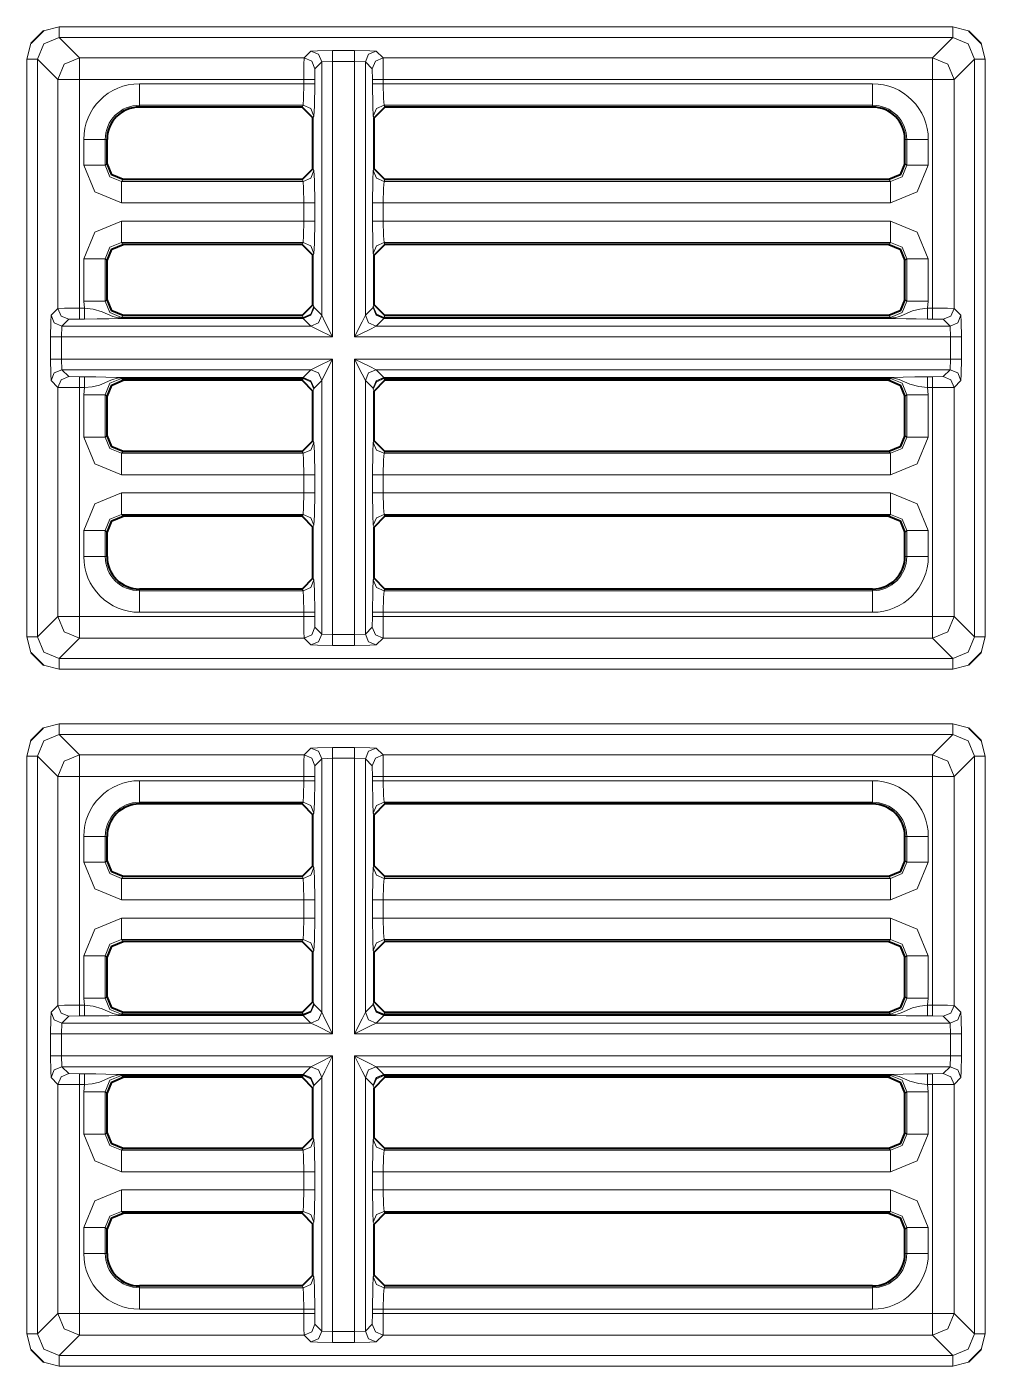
# Model space of a CAD drawing. Header units: millimetres. Extents: x 0 to 2941, y -405 to 1422.
# Drawn here: x 943.9 to 988.3, y 455.9 to 518 of the extents above; entities that cross this region are included whole.
import ezdxf

# ---------------------------------------------------------------- set-up
doc = ezdxf.new("R2010")
doc.units = ezdxf.units.MM
doc.layers.add('FINE', color=9, linetype='Continuous')
doc.layers.add('OUTLINE', color=7, linetype='Continuous')

msp = doc.modelspace()

# ---------------------------------------------------------------- linework, layer by layer
at = {"layer": 'FINE', "lineweight": 9}
for p, q in [((945.379, 517.977), (944.652, 517.789)), ((986.804, 517.977), (945.379, 517.977)), ((987.531, 517.789), (986.804, 517.977)), ((944.068, 517.205), (943.88, 516.478)), ((946.323, 516.534), (945.379, 517.477)), ((988.303, 516.478), (988.115, 517.205)), ((943.88, 516.478), (943.88, 489.703)), ((944.38, 489.703), (944.38, 516.478)), ((959.077, 516.874), (958.051, 516.874)), ((960.392, 516.534), (960.077, 516.849)), ((985.86, 516.534), (960.392, 516.534)), ((986.86, 515.534), (987.804, 516.478)), ((987.804, 516.478), (987.804, 489.703)), ((988.303, 489.703), (988.303, 516.478)), ((957.224, 515.534), (957.236, 516.034)), ((957.236, 516.034), (957.552, 516.349)), ((957.552, 516.349), (958.051, 516.375)), ((957.552, 504.606), (957.552, 516.349)), ((958.051, 516.375), (958.051, 503.606)), ((958.051, 516.375), (959.077, 516.375)), ((959.077, 503.606), (959.077, 516.375)), ((959.077, 516.375), (959.577, 516.349)), ((959.577, 516.349), (959.892, 516.034)), ((959.577, 516.349), (959.577, 504.606)), ((959.892, 516.034), (959.905, 515.534)), ((946.323, 515.534), (956.724, 515.534)), ((946.323, 504.934), (946.323, 515.534)), ((956.724, 515.338), (949.099, 515.338)), ((956.724, 515.534), (956.724, 515.338)), ((957.224, 515.338), (957.224, 515.534)), ((960.405, 515.534), (985.86, 515.534)), ((960.405, 515.338), (960.405, 515.534)), ((983.085, 515.338), (960.405, 515.338)), ((985.86, 515.534), (985.86, 504.934)), ((986.86, 504.921), (986.86, 515.534)), ((949.099, 514.34), (956.687, 514.34)), ((949.099, 514.259), (949.099, 514.34)), ((956.687, 514.34), (956.646, 514.259)), ((960.483, 514.259), (960.442, 514.34)), ((959.942, 513.84), (959.983, 513.758)), ((947.517, 512.758), (947.599, 512.758)), ((947.517, 511.561), (947.517, 512.758)), ((984.585, 512.758), (984.666, 512.758)), ((984.666, 512.758), (984.666, 511.561)), ((947.599, 511.642), (947.517, 511.561)), ((984.666, 511.561), (984.585, 511.642)), ((948.266, 510.812), (948.347, 510.893)), ((956.646, 510.893), (956.687, 510.812)), ((957.186, 511.311), (957.145, 511.394)), ((959.983, 511.394), (959.942, 511.311)), ((960.442, 510.812), (960.483, 510.893)), ((983.836, 510.893), (983.917, 510.812)), ((956.687, 510.812), (948.266, 510.812)), ((983.917, 510.812), (960.442, 510.812)), ((948.266, 509.813), (956.724, 509.813)), ((956.724, 509.813), (956.724, 508.973)), ((959.905, 509.813), (959.905, 508.973)), ((960.405, 509.813), (983.917, 509.813)), ((960.405, 508.973), (960.405, 509.813)), ((956.724, 508.973), (948.266, 508.973)), ((983.917, 508.973), (960.405, 508.973)), ((948.266, 507.975), (956.687, 507.975)), ((948.347, 507.893), (948.266, 507.975)), ((956.687, 507.975), (956.646, 507.893)), ((960.442, 507.975), (983.917, 507.975)), ((960.483, 507.893), (960.442, 507.975)), ((983.917, 507.975), (983.836, 507.893)), ((946.519, 507.226), (946.519, 505.261)), ((947.517, 507.226), (947.599, 507.145)), ((947.517, 505.261), (947.517, 507.226)), ((957.145, 507.393), (957.186, 507.476)), ((959.942, 507.476), (959.983, 507.393)), ((984.585, 507.145), (984.666, 507.226)), ((947.599, 505.342), (947.517, 505.261)), ((945.323, 504.921), (945.008, 504.606)), ((946.549, 504.934), (946.323, 504.934)), ((946.519, 505.261), (946.549, 504.934)), ((957.186, 505.011), (957.145, 505.094)), ((957.194, 504.963), (957.186, 505.011)), ((957.552, 504.606), (957.194, 504.963)), ((959.934, 504.963), (959.577, 504.606)), ((959.942, 505.011), (959.934, 504.963)), ((959.983, 505.094), (959.942, 505.011)), ((987.175, 504.606), (986.86, 504.921)), ((945.482, 503.606), (945.508, 504.106)), ((957.052, 504.106), (945.508, 504.106)), ((946.323, 504.434), (946.549, 504.434)), ((948.266, 504.512), (948.347, 504.593)), ((956.687, 504.512), (948.266, 504.512)), ((956.694, 504.48), (948.266, 504.48)), ((948.266, 504.463), (956.694, 504.463)), ((956.646, 504.593), (956.687, 504.512)), ((956.687, 504.512), (956.694, 504.48)), ((956.694, 504.463), (957.052, 504.106)), ((960.077, 504.106), (960.434, 504.463)), ((986.675, 504.106), (960.077, 504.106)), ((960.434, 504.48), (960.442, 504.512)), ((983.917, 504.48), (960.434, 504.48)), ((960.434, 504.463), (983.917, 504.463)), ((960.442, 504.512), (960.483, 504.593)), ((983.917, 504.512), (960.442, 504.512)), ((983.836, 504.593), (983.917, 504.512)), ((985.634, 504.434), (985.86, 504.434)), ((985.86, 504.434), (986.36, 504.422)), ((986.36, 504.422), (986.675, 504.106)), ((986.675, 504.106), (986.701, 503.606)), ((944.983, 503.606), (944.983, 502.581)), ((959.077, 503.606), (986.701, 503.606)), ((986.701, 503.606), (986.701, 502.581)), ((987.201, 502.581), (987.201, 503.606)), ((958.051, 502.581), (945.482, 502.581)), ((945.508, 502.081), (945.482, 502.581)), ((958.051, 502.581), (958.051, 489.806)), ((959.077, 489.806), (959.077, 502.581)), ((986.701, 502.581), (959.077, 502.581)), ((986.701, 502.581), (986.675, 502.081)), ((945.008, 501.581), (945.323, 501.266)), ((945.823, 501.765), (945.508, 502.081)), ((945.508, 502.081), (957.052, 502.081)), ((946.323, 501.753), (945.823, 501.765)), ((946.549, 501.753), (946.323, 501.753)), ((956.694, 501.724), (948.266, 501.724)), ((956.694, 501.707), (956.687, 501.675)), ((957.052, 502.081), (956.694, 501.724)), ((957.194, 501.224), (957.552, 501.581)), ((957.552, 489.832), (957.552, 501.581)), ((959.577, 501.581), (959.934, 501.224)), ((959.577, 501.581), (959.577, 489.832)), ((960.077, 502.081), (986.675, 502.081)), ((960.434, 501.724), (960.077, 502.081)), ((983.917, 501.724), (960.434, 501.724)), ((960.434, 501.707), (983.917, 501.707)), ((960.442, 501.675), (960.434, 501.707)), ((960.442, 501.675), (983.917, 501.675)), ((960.483, 501.593), (960.442, 501.675)), ((983.917, 501.675), (983.836, 501.593)), ((985.86, 501.753), (985.634, 501.753)), ((986.36, 501.765), (985.86, 501.753)), ((986.675, 502.081), (986.36, 501.765)), ((946.323, 501.253), (946.549, 501.253)), ((946.323, 490.647), (946.323, 501.253)), ((946.549, 501.253), (946.519, 500.926)), ((957.145, 501.093), (957.186, 501.176)), ((957.186, 501.176), (957.194, 501.224)), ((959.934, 501.224), (959.942, 501.176)), ((959.942, 501.176), (959.983, 501.093)), ((985.634, 501.253), (985.86, 501.253)), ((985.86, 501.253), (985.86, 490.647)), ((986.86, 490.647), (986.86, 501.266)), ((946.519, 500.926), (946.519, 498.961)), ((947.517, 500.926), (947.599, 500.845)), ((947.517, 498.961), (947.517, 500.926)), ((984.585, 500.845), (984.666, 500.926)), ((984.666, 500.926), (984.666, 498.961)), ((947.599, 499.042), (947.517, 498.961)), ((957.186, 498.711), (957.145, 498.794)), ((959.983, 498.794), (959.942, 498.711)), ((984.666, 498.961), (984.585, 499.042)), ((948.266, 498.212), (948.347, 498.293)), ((956.687, 498.212), (948.266, 498.212)), ((956.646, 498.293), (956.687, 498.212)), ((960.442, 498.212), (960.483, 498.293)), ((983.917, 498.212), (960.442, 498.212)), ((983.836, 498.293), (983.917, 498.212)), ((948.266, 497.213), (956.724, 497.213)), ((956.724, 497.213), (956.724, 496.373)), ((957.224, 496.373), (957.224, 497.213)), ((959.905, 497.213), (959.905, 496.373)), ((960.405, 496.373), (960.405, 497.213)), ((956.724, 496.373), (948.266, 496.373)), ((983.917, 496.373), (960.405, 496.373)), ((948.266, 495.375), (956.687, 495.375)), ((948.347, 495.293), (948.266, 495.375)), ((956.687, 495.375), (956.646, 495.293)), ((960.442, 495.375), (983.917, 495.375)), ((960.483, 495.293), (960.442, 495.375)), ((983.917, 495.375), (983.836, 495.293)), ((957.145, 494.793), (957.186, 494.876)), ((959.942, 494.876), (959.983, 494.793)), ((947.517, 494.626), (947.599, 494.545)), ((947.517, 493.422), (947.517, 494.626)), ((985.665, 493.422), (985.665, 494.626)), ((947.599, 493.422), (947.517, 493.422)), ((984.666, 493.422), (984.585, 493.422)), ((957.186, 492.34), (957.145, 492.422)), ((959.983, 492.422), (959.942, 492.34)), ((949.099, 491.841), (949.099, 491.922)), ((983.085, 491.922), (983.085, 491.841)), ((956.724, 490.647), (946.323, 490.647)), ((949.099, 490.842), (956.724, 490.842)), ((956.724, 490.842), (956.724, 490.647)), ((957.224, 490.647), (957.224, 490.842)), ((957.236, 490.147), (957.224, 490.647)), ((959.905, 490.647), (959.892, 490.147)), ((959.905, 490.842), (959.905, 490.647)), ((960.405, 490.842), (983.085, 490.842)), ((960.405, 490.647), (960.405, 490.842)), ((985.86, 490.647), (960.405, 490.647)), ((987.804, 489.703), (986.86, 490.647)), ((957.552, 489.832), (957.236, 490.147)), ((958.051, 489.806), (957.552, 489.832)), ((959.077, 489.806), (958.051, 489.806)), ((959.577, 489.832), (959.077, 489.806)), ((959.892, 490.147), (959.577, 489.832)), ((943.88, 489.703), (944.068, 488.976)), ((945.379, 488.704), (946.323, 489.647)), ((946.323, 489.647), (956.736, 489.647)), ((956.736, 489.647), (957.052, 489.332)), ((958.051, 489.306), (959.077, 489.306)), ((960.077, 489.332), (960.392, 489.647)), ((960.392, 489.647), (985.86, 489.647)), ((985.86, 489.647), (986.804, 488.704)), ((988.115, 488.976), (988.303, 489.703)), ((986.804, 488.704), (945.379, 488.704)), ((944.652, 488.391), (945.379, 488.204)), ((945.379, 488.204), (986.804, 488.204)), ((986.804, 488.204), (987.531, 488.391)), ((945.379, 485.677), (944.652, 485.489)), ((986.804, 485.677), (945.379, 485.677)), ((987.531, 485.489), (986.804, 485.677)), ((944.068, 484.905), (943.88, 484.178)), ((988.303, 484.178), (988.115, 484.905)), ((943.88, 484.178), (943.88, 457.403)), ((944.38, 484.178), (945.323, 483.234)), ((944.38, 457.403), (944.38, 484.178)), ((956.736, 484.234), (946.323, 484.234)), ((957.052, 484.549), (956.736, 484.234)), ((959.077, 484.574), (958.051, 484.574)), ((960.392, 484.234), (960.077, 484.549)), ((988.303, 457.403), (988.303, 484.178)), ((957.224, 483.234), (957.236, 483.734)), ((957.236, 483.734), (957.552, 484.049)), ((957.552, 484.049), (958.051, 484.075)), ((957.552, 472.306), (957.552, 484.049)), ((958.051, 484.075), (958.051, 471.306)), ((958.051, 484.075), (959.077, 484.075)), ((959.077, 484.075), (959.577, 484.049)), ((959.077, 471.306), (959.077, 484.075)), ((959.577, 484.049), (959.892, 483.734)), ((959.577, 484.049), (959.577, 472.306)), ((959.892, 483.734), (959.905, 483.234)), ((945.323, 483.234), (945.323, 472.621)), ((946.323, 483.234), (956.724, 483.234)), ((946.323, 472.634), (946.323, 483.234)), ((956.724, 483.039), (949.099, 483.039)), ((956.724, 483.234), (956.724, 483.039)), ((957.224, 483.039), (957.224, 483.234)), ((959.905, 483.234), (959.905, 483.039)), ((960.405, 483.234), (985.86, 483.234)), ((960.405, 483.039), (960.405, 483.234)), ((983.085, 483.039), (960.405, 483.039)), ((960.442, 482.04), (983.085, 482.04)), ((960.483, 481.959), (960.442, 482.04)), ((983.085, 482.04), (983.085, 481.959)), ((957.145, 481.458), (957.186, 481.54)), ((959.942, 481.54), (959.983, 481.458)), ((947.517, 480.459), (947.599, 480.459)), ((947.517, 479.261), (947.517, 480.459)), ((984.585, 480.459), (984.666, 480.459)), ((984.666, 480.459), (984.666, 479.261)), ((947.599, 479.342), (947.517, 479.261)), ((984.666, 479.261), (984.585, 479.342)), ((948.266, 478.512), (948.347, 478.593)), ((957.186, 479.011), (957.145, 479.093)), ((959.983, 479.093), (959.942, 479.011)), ((960.442, 478.512), (960.483, 478.593)), ((983.836, 478.593), (983.917, 478.512)), ((983.917, 478.512), (960.442, 478.512)), ((948.266, 477.513), (956.724, 477.513)), ((956.724, 477.513), (956.724, 476.673)), ((957.224, 476.673), (957.224, 477.513)), ((959.905, 477.513), (959.905, 476.673)), ((960.405, 477.513), (983.917, 477.513)), ((960.405, 476.673), (960.405, 477.513)), ((956.724, 476.673), (948.266, 476.673)), ((983.917, 476.673), (960.405, 476.673)), ((948.266, 475.675), (956.687, 475.675)), ((948.347, 475.593), (948.266, 475.675)), ((956.687, 475.675), (956.646, 475.593)), ((960.442, 475.675), (983.917, 475.675)), ((960.483, 475.593), (960.442, 475.675)), ((983.917, 475.675), (983.836, 475.593)), ((947.517, 474.926), (947.599, 474.844)), ((947.517, 472.961), (947.517, 474.926)), ((957.145, 475.093), (957.186, 475.175)), ((959.942, 475.175), (959.983, 475.093)), ((984.585, 474.844), (984.666, 474.926)), ((984.666, 474.926), (984.666, 472.961)), ((985.665, 472.961), (985.665, 474.926)), ((947.599, 473.042), (947.517, 472.961)), ((984.666, 472.961), (984.585, 473.042)), ((945.323, 472.621), (945.008, 472.306)), ((946.549, 472.634), (946.323, 472.634)), ((957.186, 472.712), (957.145, 472.793)), ((959.934, 472.663), (959.577, 472.306)), ((959.942, 472.712), (959.934, 472.663)), ((959.983, 472.793), (959.942, 472.712)), ((945.482, 471.306), (945.508, 471.806)), ((945.508, 471.806), (945.823, 472.121)), ((945.823, 472.121), (946.323, 472.134)), ((946.323, 472.134), (946.549, 472.134)), ((948.266, 472.212), (948.347, 472.293)), ((956.694, 472.18), (948.266, 472.18)), ((948.266, 472.163), (956.694, 472.163)), ((956.687, 472.212), (956.694, 472.18)), ((960.077, 471.806), (960.434, 472.163)), ((986.675, 471.806), (960.077, 471.806)), ((960.434, 472.18), (960.442, 472.212)), ((983.917, 472.18), (960.434, 472.18)), ((960.434, 472.163), (983.917, 472.163)), ((985.634, 472.134), (985.86, 472.134)), ((985.86, 472.134), (986.36, 472.121)), ((986.36, 472.121), (986.675, 471.806)), ((986.675, 471.806), (986.701, 471.306)), ((944.983, 471.306), (944.983, 470.281)), ((959.077, 471.306), (986.701, 471.306)), ((986.701, 471.306), (986.701, 470.281)), ((987.201, 470.281), (987.201, 471.306)), ((958.051, 470.281), (945.482, 470.281)), ((945.508, 469.781), (945.482, 470.281)), ((958.051, 470.281), (958.051, 457.506)), ((986.701, 470.281), (959.077, 470.281)), ((959.077, 457.506), (959.077, 470.281)), ((986.701, 470.281), (986.675, 469.781)), ((945.008, 469.281), (945.323, 468.966)), ((945.508, 469.781), (957.052, 469.781)), ((945.823, 469.465), (945.508, 469.781)), ((956.694, 469.423), (948.266, 469.423)), ((948.266, 469.375), (956.687, 469.375)), ((948.347, 469.293), (948.266, 469.375)), ((956.687, 469.375), (956.646, 469.293)), ((956.694, 469.407), (956.687, 469.375)), ((957.052, 469.781), (956.694, 469.423)), ((957.194, 468.924), (957.552, 469.281)), ((957.552, 457.532), (957.552, 469.281)), ((959.577, 469.281), (959.934, 468.924)), ((959.577, 469.281), (959.577, 457.532)), ((960.077, 469.781), (986.675, 469.781)), ((960.434, 469.423), (960.077, 469.781)), ((983.917, 469.423), (960.434, 469.423)), ((960.434, 469.407), (983.917, 469.407)), ((960.442, 469.375), (960.434, 469.407)), ((983.917, 469.375), (983.836, 469.293)), ((985.86, 469.453), (985.634, 469.453)), ((986.36, 469.465), (985.86, 469.453)), ((986.675, 469.781), (986.36, 469.465)), ((986.86, 468.966), (987.175, 469.281)), ((945.323, 468.966), (945.323, 458.347)), ((946.323, 468.953), (946.549, 468.953)), ((946.323, 458.347), (946.323, 468.953)), ((946.549, 468.953), (946.519, 468.626)), ((959.934, 468.924), (959.942, 468.875)), ((959.942, 468.875), (959.983, 468.793)), ((985.634, 468.953), (985.86, 468.953)), ((985.86, 468.953), (985.86, 458.347)), ((986.86, 458.347), (986.86, 468.966)), ((946.519, 468.626), (946.519, 466.661)), ((947.517, 468.626), (947.599, 468.545)), ((947.517, 466.661), (947.517, 468.626)), ((984.585, 468.545), (984.666, 468.626)), ((984.666, 468.626), (984.666, 466.661)), ((947.599, 466.742), (947.517, 466.661)), ((957.186, 466.411), (957.145, 466.493)), ((959.983, 466.493), (959.942, 466.411)), ((984.666, 466.661), (984.585, 466.742)), ((948.266, 465.912), (948.347, 465.993)), ((960.442, 465.912), (960.483, 465.993)), ((983.917, 465.912), (960.442, 465.912)), ((983.836, 465.993), (983.917, 465.912)), ((948.266, 464.913), (956.724, 464.913)), ((956.724, 464.913), (956.724, 464.073)), ((957.224, 464.073), (957.224, 464.913)), ((960.405, 464.073), (960.405, 464.913)), ((956.724, 464.073), (948.266, 464.073)), ((983.917, 464.073), (960.405, 464.073)), ((948.266, 463.075), (956.687, 463.075)), ((948.347, 462.993), (948.266, 463.075)), ((956.687, 463.075), (956.646, 462.993)), ((960.442, 463.075), (983.917, 463.075)), ((960.483, 462.993), (960.442, 463.075)), ((983.917, 463.075), (983.836, 462.993)), ((957.145, 462.493), (957.186, 462.576)), ((959.942, 462.576), (959.983, 462.493)), ((946.519, 462.326), (946.519, 461.122)), ((947.599, 461.122), (947.517, 461.122)), ((957.186, 460.04), (957.145, 460.122)), ((959.983, 460.122), (959.942, 460.04)), ((956.646, 459.622), (956.687, 459.541)), ((960.442, 459.541), (960.483, 459.622)), ((983.085, 459.541), (960.442, 459.541)), ((983.085, 459.622), (983.085, 459.541)), ((945.323, 458.347), (944.38, 457.403)), ((949.099, 458.543), (956.724, 458.543)), ((957.224, 458.347), (957.224, 458.543)), ((957.236, 457.847), (957.224, 458.347)), ((959.905, 458.347), (959.892, 457.847)), ((959.905, 458.543), (959.905, 458.347)), ((960.405, 458.543), (983.085, 458.543)), ((960.405, 458.347), (960.405, 458.543)), ((985.86, 458.347), (960.405, 458.347)), ((987.804, 457.403), (986.86, 458.347)), ((957.552, 457.532), (957.236, 457.847)), ((958.051, 457.506), (957.552, 457.532)), ((959.077, 457.506), (958.051, 457.506)), ((959.577, 457.532), (959.077, 457.506)), ((959.892, 457.847), (959.577, 457.532)), ((943.88, 457.403), (944.068, 456.676)), ((958.051, 457.006), (959.077, 457.006)), ((985.86, 457.347), (986.804, 456.403)), ((988.115, 456.676), (988.303, 457.403)), ((944.652, 456.092), (945.379, 455.904))]:
    msp.add_line(p, q, dxfattribs=at)
for points in [[(945.379, 517.477), (945.379, 517.628), (945.379, 517.977)], [(986.804, 517.477), (986.804, 517.628), (986.804, 517.977)], [(944.38, 516.478), (944.672, 517.185), (945.379, 517.477)], [(945.379, 517.477), (986.804, 517.477), (985.86, 516.534)], [(986.804, 517.477), (987.511, 517.185), (987.804, 516.478)], [(944.38, 516.478), (944.229, 516.478), (943.88, 516.478)], [(944.38, 516.478), (945.323, 515.534), (945.323, 504.921)], [(946.323, 516.534), (945.616, 516.241), (945.323, 515.534)], [(957.052, 516.849), (956.736, 516.534), (946.323, 516.534)], [(946.323, 515.534), (946.323, 516.232), (946.323, 516.534)], [(956.736, 516.534), (956.727, 516.232), (956.724, 515.534)], [(957.236, 516.034), (957.09, 516.387), (956.736, 516.534)], [(958.051, 516.874), (957.354, 516.867), (957.052, 516.849)], [(957.552, 516.349), (957.405, 516.702), (957.052, 516.849)], [(958.051, 516.375), (958.051, 516.723), (958.051, 516.874)], [(959.077, 516.375), (959.077, 516.723), (959.077, 516.874)], [(960.077, 516.849), (959.775, 516.867), (959.077, 516.874)], [(959.577, 516.349), (959.723, 516.702), (960.077, 516.849)], [(959.892, 516.034), (960.039, 516.387), (960.392, 516.534)], [(960.405, 515.534), (960.401, 516.232), (960.392, 516.534)], [(986.86, 515.534), (986.567, 516.241), (985.86, 516.534)], [(985.86, 515.534), (985.86, 516.232), (985.86, 516.534)], [(988.303, 516.478), (987.954, 516.478), (987.804, 516.478)], [(946.323, 515.534), (945.625, 515.534), (945.323, 515.534)], [(949.099, 514.34), (949.099, 514.65), (949.099, 515.338)], [(956.724, 515.338), (956.713, 514.65), (956.687, 514.34)], [(957.224, 515.534), (957.073, 515.534), (956.724, 515.534)], [(957.224, 515.338), (957.073, 515.338), (956.724, 515.338)], [(957.145, 513.758), (957.186, 513.84), (957.213, 514.306), (957.224, 515.338)], [(959.905, 515.534), (960.056, 515.534), (960.405, 515.534)], [(959.905, 515.534), (959.905, 515.338), (959.916, 514.306), (959.942, 513.84)], [(959.905, 515.338), (960.056, 515.338), (960.405, 515.338)], [(960.442, 514.34), (960.416, 514.65), (960.405, 515.338)], [(983.085, 514.34), (983.085, 514.65), (983.085, 515.338)], [(986.86, 515.534), (986.558, 515.534), (985.86, 515.534)], [(957.186, 513.84), (957.04, 514.193), (956.687, 514.34)], [(959.942, 513.84), (960.089, 514.193), (960.442, 514.34)], [(960.442, 514.34), (983.085, 514.34), (983.085, 514.259)], [(946.519, 512.758), (947.207, 512.758), (947.517, 512.758)], [(946.519, 512.758), (946.519, 511.561), (947.03, 510.325), (948.266, 509.813)], [(984.666, 512.758), (984.976, 512.758), (985.665, 512.758)], [(946.519, 511.561), (947.207, 511.561), (947.517, 511.561)], [(948.266, 510.812), (947.735, 511.03), (947.517, 511.561)], [(984.666, 511.561), (984.448, 511.03), (983.917, 510.812)], [(983.917, 509.813), (985.153, 510.325), (985.665, 511.561)], [(984.666, 511.561), (984.976, 511.561), (985.665, 511.561)], [(956.687, 510.812), (957.04, 510.959), (957.186, 511.311)], [(957.224, 508.973), (957.224, 509.813), (957.213, 510.846), (957.186, 511.311)], [(959.942, 511.311), (959.916, 510.846), (959.905, 509.813)], [(959.942, 511.311), (960.089, 510.959), (960.442, 510.812)], [(948.266, 509.813), (948.266, 510.502), (948.266, 510.812)], [(956.687, 510.812), (956.713, 510.502), (956.724, 509.813)], [(960.405, 509.813), (960.416, 510.502), (960.442, 510.812)], [(983.917, 509.813), (983.917, 510.502), (983.917, 510.812)], [(956.724, 509.813), (957.073, 509.813), (957.224, 509.813)], [(959.905, 509.813), (960.056, 509.813), (960.405, 509.813)], [(948.266, 508.973), (947.03, 508.462), (946.519, 507.226)], [(948.266, 507.975), (948.266, 508.285), (948.266, 508.973)], [(956.724, 508.973), (956.713, 508.285), (956.687, 507.975)], [(956.724, 508.973), (957.073, 508.973), (957.224, 508.973)], [(957.186, 507.476), (957.213, 507.941), (957.224, 508.973)], [(959.905, 508.973), (960.056, 508.973), (960.405, 508.973)], [(959.905, 508.973), (959.916, 507.941), (959.942, 507.476)], [(960.442, 507.975), (960.416, 508.285), (960.405, 508.973)], [(983.917, 507.975), (983.917, 508.285), (983.917, 508.973)], [(985.665, 505.261), (985.665, 507.226), (985.153, 508.462), (983.917, 508.973)], [(947.517, 507.226), (947.735, 507.757), (948.266, 507.975)], [(956.687, 507.975), (957.04, 507.828), (957.186, 507.476)], [(959.942, 507.476), (960.089, 507.828), (960.442, 507.975)], [(983.917, 507.975), (984.448, 507.757), (984.666, 507.226)], [(946.519, 507.226), (947.207, 507.226), (947.517, 507.226)], [(984.666, 507.226), (984.666, 505.261), (984.585, 505.342)], [(984.666, 507.226), (984.976, 507.226), (985.665, 507.226)], [(946.323, 504.934), (945.625, 504.93), (945.323, 504.921)], [(945.323, 504.921), (945.47, 504.568), (945.823, 504.422)], [(946.323, 504.934), (946.323, 504.585), (946.323, 504.434)], [(946.519, 505.261), (947.207, 505.261), (947.517, 505.261)], [(946.549, 504.934), (946.549, 504.585), (946.549, 504.434)], [(948.266, 504.48), (948.196, 504.482), (948.109, 504.491), (947.87, 504.551), (947.37, 504.773), (946.956, 504.884), (946.549, 504.934)], [(948.266, 504.48), (948.266, 504.501), (948.266, 504.512), (947.735, 504.73), (947.517, 505.261)], [(956.687, 504.512), (957.04, 504.659), (957.186, 505.011)], [(956.694, 504.48), (957.047, 504.623), (957.194, 504.963)], [(956.694, 504.463), (957.048, 504.61), (957.194, 504.963)], [(959.934, 504.963), (960.082, 504.623), (960.434, 504.48)], [(959.934, 504.963), (960.081, 504.61), (960.434, 504.463)], [(959.942, 505.011), (960.089, 504.659), (960.442, 504.512)], [(984.666, 505.261), (984.448, 504.73), (983.917, 504.512)], [(985.634, 504.934), (985.27, 504.891), (984.927, 504.813), (984.409, 504.588), (984.272, 504.537), (984.166, 504.508), (984.02, 504.485), (983.95, 504.48), (983.917, 504.48)], [(984.666, 505.261), (984.976, 505.261), (985.665, 505.261)], [(985.86, 504.934), (985.634, 504.934), (985.665, 505.261)], [(985.634, 504.434), (985.634, 504.585), (985.634, 504.934)], [(985.86, 504.434), (985.86, 504.585), (985.86, 504.934)], [(986.86, 504.921), (986.558, 504.93), (985.86, 504.934)], [(986.36, 504.422), (986.713, 504.568), (986.86, 504.921)], [(945.008, 504.606), (944.99, 504.304), (944.983, 503.606)], [(945.008, 504.606), (945.155, 504.253), (945.508, 504.106)], [(945.508, 504.106), (945.823, 504.422), (946.323, 504.434)], [(946.549, 504.434), (947.141, 504.437), (947.689, 504.447), (948.097, 504.459), (948.205, 504.463), (948.239, 504.463), (948.266, 504.463)], [(948.266, 504.48), (948.266, 504.468), (948.266, 504.463)], [(956.694, 504.48), (956.694, 504.468), (956.694, 504.463)], [(957.052, 504.106), (957.405, 504.253), (957.552, 504.606)], [(957.052, 504.106), (957.354, 503.955), (958.051, 503.606)], [(958.051, 503.606), (957.702, 504.304), (957.552, 504.606)], [(959.577, 504.606), (959.426, 504.304), (959.077, 503.606)], [(959.077, 503.606), (959.775, 503.955), (960.077, 504.106)], [(959.577, 504.606), (959.723, 504.253), (960.077, 504.106)], [(960.434, 504.463), (960.434, 504.468), (960.434, 504.48)], [(983.917, 504.48), (983.917, 504.501), (983.917, 504.512)], [(983.917, 504.463), (983.917, 504.468), (983.917, 504.48)], [(983.917, 504.463), (983.93, 504.463), (983.957, 504.463), (984.016, 504.462), (984.065, 504.46), (984.14, 504.458), (984.633, 504.443), (985.104, 504.437), (985.634, 504.434)], [(986.675, 504.106), (987.029, 504.253), (987.175, 504.606)], [(987.201, 503.606), (987.193, 504.304), (987.175, 504.606)], [(944.983, 503.606), (945.133, 503.606), (945.482, 503.606)], [(945.482, 502.581), (945.482, 503.606), (958.051, 503.606)], [(986.701, 503.606), (987.05, 503.606), (987.201, 503.606)], [(944.983, 502.581), (945.133, 502.581), (945.482, 502.581)], [(944.983, 502.581), (944.99, 501.883), (945.008, 501.581)], [(958.051, 502.581), (957.354, 502.232), (957.052, 502.081)], [(957.552, 501.581), (957.702, 501.883), (958.051, 502.581)], [(959.077, 502.581), (959.426, 501.883), (959.577, 501.581)], [(960.077, 502.081), (959.775, 502.232), (959.077, 502.581)], [(986.701, 502.581), (987.05, 502.581), (987.201, 502.581)], [(986.86, 501.266), (987.175, 501.581), (987.193, 501.883), (987.201, 502.581)], [(945.008, 501.581), (945.155, 501.934), (945.508, 502.081)], [(945.323, 501.266), (945.47, 501.619), (945.823, 501.765)], [(946.323, 501.253), (946.323, 501.602), (946.323, 501.753)], [(946.549, 501.253), (946.549, 501.602), (946.549, 501.753)], [(948.266, 501.724), (948.254, 501.724), (948.226, 501.724), (948.167, 501.725), (948.118, 501.727), (948.044, 501.729), (947.55, 501.744), (947.08, 501.75), (946.549, 501.753)], [(946.549, 501.253), (946.913, 501.296), (947.256, 501.374), (947.774, 501.599), (947.911, 501.649), (948.018, 501.679), (948.164, 501.702), (948.233, 501.706), (948.266, 501.707), (956.694, 501.707)], [(947.517, 500.926), (947.735, 501.457), (948.266, 501.675)], [(948.266, 501.707), (948.266, 501.719), (948.266, 501.724)], [(948.266, 501.675), (948.266, 501.686), (948.266, 501.707)], [(948.347, 501.593), (948.266, 501.675), (956.687, 501.675), (956.646, 501.593)], [(957.186, 501.176), (957.04, 501.528), (956.687, 501.675)], [(957.194, 501.224), (957.048, 501.577), (956.694, 501.724)], [(956.694, 501.724), (956.694, 501.719), (956.694, 501.707)], [(957.194, 501.224), (957.047, 501.564), (956.694, 501.707)], [(957.552, 501.581), (957.405, 501.934), (957.052, 502.081)], [(960.077, 502.081), (959.723, 501.934), (959.577, 501.581)], [(960.434, 501.724), (960.081, 501.577), (959.934, 501.224)], [(960.434, 501.707), (960.082, 501.564), (959.934, 501.224)], [(960.442, 501.675), (960.089, 501.528), (959.942, 501.176)], [(960.434, 501.707), (960.434, 501.719), (960.434, 501.724)], [(985.634, 501.753), (985.042, 501.75), (984.494, 501.74), (984.086, 501.728), (983.978, 501.724), (983.944, 501.724), (983.917, 501.724)], [(983.917, 501.724), (983.917, 501.719), (983.917, 501.707)], [(983.917, 501.707), (983.987, 501.705), (984.074, 501.696), (984.314, 501.636), (984.813, 501.414), (985.227, 501.303), (985.634, 501.253)], [(983.917, 501.675), (983.917, 501.686), (983.917, 501.707)], [(983.917, 501.675), (984.448, 501.457), (984.666, 500.926)], [(985.634, 501.753), (985.634, 501.602), (985.634, 501.253)], [(985.86, 501.753), (985.86, 501.602), (985.86, 501.253)], [(986.36, 501.765), (986.713, 501.619), (986.86, 501.266)], [(986.675, 502.081), (987.029, 501.934), (987.175, 501.581)], [(945.323, 501.266), (945.323, 490.647), (944.38, 489.703)], [(945.323, 501.266), (945.625, 501.257), (946.323, 501.253)], [(985.665, 498.961), (985.665, 500.926), (985.634, 501.253)], [(985.86, 501.253), (986.558, 501.257), (986.86, 501.266)], [(946.519, 500.926), (947.207, 500.926), (947.517, 500.926)], [(984.666, 500.926), (984.976, 500.926), (985.665, 500.926)], [(946.519, 498.961), (947.207, 498.961), (947.517, 498.961)], [(946.519, 498.961), (947.03, 497.725), (948.266, 497.213)], [(948.266, 498.212), (947.735, 498.43), (947.517, 498.961)], [(956.687, 498.212), (957.04, 498.359), (957.186, 498.711)], [(957.224, 497.213), (957.213, 498.246), (957.186, 498.711)], [(959.942, 498.711), (959.916, 498.246), (959.905, 497.213)], [(959.942, 498.711), (960.089, 498.359), (960.442, 498.212)], [(960.405, 497.213), (983.917, 497.213), (985.153, 497.725), (985.665, 498.961)], [(984.666, 498.961), (984.448, 498.43), (983.917, 498.212)], [(984.666, 498.961), (984.976, 498.961), (985.665, 498.961)], [(948.266, 497.213), (948.266, 497.902), (948.266, 498.212)], [(956.687, 498.212), (956.713, 497.902), (956.724, 497.213)], [(960.405, 497.213), (960.416, 497.902), (960.442, 498.212)], [(983.917, 497.213), (983.917, 497.902), (983.917, 498.212)], [(956.724, 497.213), (957.073, 497.213), (957.224, 497.213)], [(959.905, 497.213), (960.056, 497.213), (960.405, 497.213)], [(948.266, 496.373), (947.03, 495.862), (946.519, 494.626)], [(948.266, 496.373), (948.266, 495.685), (948.266, 495.375)], [(956.724, 496.373), (956.713, 495.685), (956.687, 495.375)], [(956.724, 496.373), (957.073, 496.373), (957.224, 496.373)], [(957.186, 494.876), (957.213, 495.341), (957.224, 496.373)], [(959.905, 496.373), (960.056, 496.373), (960.405, 496.373)], [(959.905, 496.373), (959.916, 495.341), (959.942, 494.876)], [(960.442, 495.375), (960.416, 495.685), (960.405, 496.373)], [(983.917, 496.373), (983.917, 495.685), (983.917, 495.375)], [(985.665, 494.626), (985.153, 495.862), (983.917, 496.373)], [(947.517, 494.626), (947.735, 495.157), (948.266, 495.375)], [(956.687, 495.375), (957.04, 495.228), (957.186, 494.876)], [(959.942, 494.876), (960.089, 495.228), (960.442, 495.375)], [(983.917, 495.375), (984.448, 495.157), (984.666, 494.626)], [(947.517, 494.626), (947.207, 494.626), (946.519, 494.626)], [(984.585, 494.545), (984.666, 494.626), (984.666, 493.422)], [(985.665, 494.626), (984.976, 494.626), (984.666, 494.626)], [(947.517, 493.422), (947.207, 493.422), (946.519, 493.422)], [(985.665, 493.422), (984.976, 493.422), (984.666, 493.422)], [(956.687, 491.841), (957.04, 491.988), (957.186, 492.34)], [(957.224, 490.842), (957.213, 491.875), (957.186, 492.34)], [(959.942, 492.34), (959.916, 491.875), (959.905, 490.842)], [(960.442, 491.841), (960.089, 491.988), (959.942, 492.34)], [(956.646, 491.922), (956.687, 491.841), (949.099, 491.841)], [(949.099, 491.841), (949.099, 491.531), (949.099, 490.842)], [(956.687, 491.841), (956.713, 491.531), (956.724, 490.842)], [(960.405, 490.842), (960.416, 491.531), (960.442, 491.841)], [(983.085, 491.841), (960.442, 491.841), (960.483, 491.922)], [(983.085, 491.841), (983.085, 491.531), (983.085, 490.842)], [(946.323, 490.647), (945.625, 490.647), (945.323, 490.647)], [(945.323, 490.647), (945.616, 489.94), (946.323, 489.647)], [(946.323, 489.647), (946.323, 489.949), (946.323, 490.647)], [(956.724, 490.842), (957.073, 490.842), (957.224, 490.842)], [(956.724, 490.647), (957.073, 490.647), (957.224, 490.647)], [(956.724, 490.647), (956.727, 489.949), (956.736, 489.647)], [(960.405, 490.842), (960.056, 490.842), (959.905, 490.842)], [(960.405, 490.647), (960.056, 490.647), (959.905, 490.647)], [(960.392, 489.647), (960.401, 489.949), (960.405, 490.647)], [(986.86, 490.647), (986.558, 490.647), (985.86, 490.647)], [(985.86, 489.647), (986.567, 489.94), (986.86, 490.647)], [(985.86, 489.647), (985.86, 489.949), (985.86, 490.647)], [(956.736, 489.647), (957.09, 489.794), (957.236, 490.147)], [(957.052, 489.332), (957.405, 489.478), (957.552, 489.832)], [(958.051, 489.306), (958.051, 489.457), (958.051, 489.806)], [(959.077, 489.306), (959.077, 489.457), (959.077, 489.806)], [(960.077, 489.332), (959.723, 489.478), (959.577, 489.832)], [(960.392, 489.647), (960.039, 489.794), (959.892, 490.147)], [(944.38, 489.703), (944.229, 489.703), (943.88, 489.703)], [(945.379, 488.704), (944.672, 488.996), (944.38, 489.703)], [(957.052, 489.332), (957.354, 489.314), (958.051, 489.306)], [(959.077, 489.306), (959.775, 489.314), (960.077, 489.332)], [(987.804, 489.703), (987.511, 488.996), (986.804, 488.704)], [(988.303, 489.703), (987.954, 489.703), (987.804, 489.703)], [(945.379, 488.204), (945.379, 488.552), (945.379, 488.704)], [(986.804, 488.204), (986.804, 488.552), (986.804, 488.704)], [(945.379, 485.177), (945.379, 485.328), (945.379, 485.677)], [(986.804, 485.177), (986.804, 485.328), (986.804, 485.677)], [(944.38, 484.178), (944.672, 484.885), (945.379, 485.177)], [(946.323, 484.234), (945.379, 485.177), (986.804, 485.177)], [(986.804, 485.177), (985.86, 484.234), (960.392, 484.234)], [(986.804, 485.177), (987.511, 484.885), (987.804, 484.178)], [(944.38, 484.178), (944.229, 484.178), (943.88, 484.178)], [(946.323, 484.234), (945.616, 483.941), (945.323, 483.234)], [(946.323, 483.234), (946.323, 483.932), (946.323, 484.234)], [(956.736, 484.234), (956.727, 483.932), (956.724, 483.234)], [(957.236, 483.734), (957.09, 484.087), (956.736, 484.234)], [(958.051, 484.574), (957.354, 484.567), (957.052, 484.549)], [(957.552, 484.049), (957.405, 484.402), (957.052, 484.549)], [(958.051, 484.075), (958.051, 484.423), (958.051, 484.574)], [(959.077, 484.075), (959.077, 484.423), (959.077, 484.574)], [(960.077, 484.549), (959.775, 484.567), (959.077, 484.574)], [(959.577, 484.049), (959.723, 484.402), (960.077, 484.549)], [(959.892, 483.734), (960.039, 484.087), (960.392, 484.234)], [(960.405, 483.234), (960.401, 483.932), (960.392, 484.234)], [(986.86, 483.234), (986.567, 483.941), (985.86, 484.234)], [(985.86, 483.234), (985.86, 483.932), (985.86, 484.234)], [(986.86, 483.234), (987.804, 484.178), (987.804, 457.403)], [(988.303, 484.178), (987.954, 484.178), (987.804, 484.178)], [(946.323, 483.234), (945.625, 483.234), (945.323, 483.234)], [(949.099, 483.039), (949.099, 482.35), (949.099, 482.04)], [(956.724, 483.039), (956.713, 482.35), (956.687, 482.04)], [(957.224, 483.234), (957.073, 483.234), (956.724, 483.234)], [(957.224, 483.039), (957.073, 483.039), (956.724, 483.039)], [(957.186, 481.54), (957.213, 482.006), (957.224, 483.039)], [(959.905, 483.234), (960.056, 483.234), (960.405, 483.234)], [(959.905, 483.039), (960.056, 483.039), (960.405, 483.039)], [(959.905, 483.039), (959.916, 482.006), (959.942, 481.54)], [(960.442, 482.04), (960.416, 482.35), (960.405, 483.039)], [(983.085, 483.039), (983.085, 482.35), (983.085, 482.04)], [(985.86, 483.234), (985.86, 472.634), (985.634, 472.634), (985.665, 472.961)], [(986.86, 483.234), (986.558, 483.234), (985.86, 483.234)], [(987.175, 472.306), (986.86, 472.621), (986.86, 483.234)], [(949.099, 481.959), (949.099, 482.04), (956.687, 482.04), (956.646, 481.959)], [(957.186, 481.54), (957.04, 481.893), (956.687, 482.04)], [(959.942, 481.54), (960.089, 481.893), (960.442, 482.04)], [(946.519, 480.459), (947.207, 480.459), (947.517, 480.459)], [(946.519, 480.459), (946.519, 479.261), (947.03, 478.025), (948.266, 477.513)], [(984.666, 480.459), (984.976, 480.459), (985.665, 480.459)], [(946.519, 479.261), (947.207, 479.261), (947.517, 479.261)], [(948.266, 478.512), (947.735, 478.73), (947.517, 479.261)], [(984.666, 479.261), (984.448, 478.73), (983.917, 478.512)], [(983.917, 477.513), (985.153, 478.025), (985.665, 479.261)], [(984.666, 479.261), (984.976, 479.261), (985.665, 479.261)], [(956.646, 478.593), (956.687, 478.512), (948.266, 478.512)], [(956.687, 478.512), (957.04, 478.659), (957.186, 479.011)], [(957.224, 477.513), (957.213, 478.546), (957.186, 479.011)], [(959.942, 479.011), (959.916, 478.546), (959.905, 477.513)], [(959.942, 479.011), (960.089, 478.659), (960.442, 478.512)], [(948.266, 478.512), (948.266, 478.202), (948.266, 477.513)], [(956.687, 478.512), (956.713, 478.202), (956.724, 477.513)], [(960.405, 477.513), (960.416, 478.202), (960.442, 478.512)], [(983.917, 478.512), (983.917, 478.202), (983.917, 477.513)], [(956.724, 477.513), (957.073, 477.513), (957.224, 477.513)], [(959.905, 477.513), (960.056, 477.513), (960.405, 477.513)], [(948.266, 476.673), (947.03, 476.162), (946.519, 474.926)], [(948.266, 475.675), (948.266, 475.985), (948.266, 476.673)], [(956.724, 476.673), (956.713, 475.985), (956.687, 475.675)], [(956.724, 476.673), (957.073, 476.673), (957.224, 476.673)], [(957.186, 475.175), (957.213, 475.641), (957.224, 476.673)], [(959.905, 476.673), (960.056, 476.673), (960.405, 476.673)], [(959.905, 476.673), (959.916, 475.641), (959.942, 475.175)], [(960.442, 475.675), (960.416, 475.985), (960.405, 476.673)], [(983.917, 475.675), (983.917, 475.985), (983.917, 476.673)], [(985.665, 474.926), (985.153, 476.162), (983.917, 476.673)], [(947.517, 474.926), (947.735, 475.457), (948.266, 475.675)], [(956.687, 475.675), (957.04, 475.528), (957.186, 475.175)], [(959.942, 475.175), (960.089, 475.528), (960.442, 475.675)], [(983.917, 475.675), (984.448, 475.457), (984.666, 474.926)], [(946.519, 474.926), (947.207, 474.926), (947.517, 474.926)], [(946.519, 474.926), (946.519, 472.961), (946.549, 472.634)], [(984.666, 474.926), (984.976, 474.926), (985.665, 474.926)], [(946.323, 472.634), (945.625, 472.63), (945.323, 472.621)], [(945.823, 472.121), (945.47, 472.268), (945.323, 472.621)], [(946.323, 472.134), (946.323, 472.285), (946.323, 472.634)], [(946.519, 472.961), (947.207, 472.961), (947.517, 472.961)], [(946.549, 472.134), (946.549, 472.285), (946.549, 472.634)], [(948.266, 472.18), (948.196, 472.182), (948.109, 472.191), (947.87, 472.251), (947.37, 472.473), (946.956, 472.584), (946.549, 472.634)], [(948.266, 472.18), (948.266, 472.201), (948.266, 472.212), (947.735, 472.43), (947.517, 472.961)], [(956.687, 472.212), (957.04, 472.359), (957.186, 472.712)], [(956.694, 472.18), (957.047, 472.323), (957.194, 472.663)], [(956.694, 472.163), (957.048, 472.31), (957.194, 472.663)], [(957.552, 472.306), (957.194, 472.663), (957.186, 472.712)], [(959.934, 472.663), (960.081, 472.31), (960.434, 472.163)], [(959.934, 472.663), (960.082, 472.323), (960.434, 472.18)], [(959.942, 472.712), (960.089, 472.359), (960.442, 472.212)], [(984.666, 472.961), (984.448, 472.43), (983.917, 472.212)], [(985.634, 472.634), (985.27, 472.591), (984.927, 472.513), (984.409, 472.288), (984.272, 472.237), (984.166, 472.208), (984.02, 472.185), (983.95, 472.18), (983.917, 472.18)], [(984.666, 472.961), (984.976, 472.961), (985.665, 472.961)], [(985.634, 472.134), (985.634, 472.285), (985.634, 472.634)], [(985.86, 472.134), (985.86, 472.285), (985.86, 472.634)], [(986.86, 472.621), (986.558, 472.63), (985.86, 472.634)], [(986.36, 472.121), (986.713, 472.268), (986.86, 472.621)], [(945.008, 472.306), (944.99, 472.004), (944.983, 471.306)], [(945.508, 471.806), (945.155, 471.953), (945.008, 472.306)], [(956.694, 472.163), (957.052, 471.806), (945.508, 471.806)], [(946.549, 472.134), (947.141, 472.137), (947.689, 472.146), (948.097, 472.159), (948.205, 472.163), (948.239, 472.163), (948.266, 472.163)], [(956.646, 472.293), (956.687, 472.212), (948.266, 472.212)], [(948.266, 472.163), (948.266, 472.168), (948.266, 472.18)], [(956.694, 472.18), (956.694, 472.168), (956.694, 472.163)], [(957.052, 471.806), (957.405, 471.953), (957.552, 472.306)], [(957.052, 471.806), (957.354, 471.655), (958.051, 471.306)], [(958.051, 471.306), (957.702, 472.004), (957.552, 472.306)], [(959.577, 472.306), (959.426, 472.004), (959.077, 471.306)], [(959.077, 471.306), (959.775, 471.655), (960.077, 471.806)], [(959.577, 472.306), (959.723, 471.953), (960.077, 471.806)], [(960.434, 472.163), (960.434, 472.168), (960.434, 472.18)], [(983.836, 472.293), (983.917, 472.212), (960.442, 472.212), (960.483, 472.293)], [(983.917, 472.18), (983.917, 472.201), (983.917, 472.212)], [(983.917, 472.163), (983.917, 472.168), (983.917, 472.18)], [(983.917, 472.163), (983.93, 472.163), (983.957, 472.163), (984.016, 472.162), (984.065, 472.16), (984.14, 472.158), (984.633, 472.143), (985.104, 472.137), (985.634, 472.134)], [(986.675, 471.806), (987.029, 471.953), (987.175, 472.306)], [(987.201, 471.306), (987.193, 472.004), (987.175, 472.306)], [(945.482, 471.306), (945.133, 471.306), (944.983, 471.306)], [(945.482, 470.281), (945.482, 471.306), (958.051, 471.306)], [(986.701, 471.306), (987.05, 471.306), (987.201, 471.306)], [(945.482, 470.281), (945.133, 470.281), (944.983, 470.281)], [(944.983, 470.281), (944.99, 469.583), (945.008, 469.281)], [(958.051, 470.281), (957.354, 469.932), (957.052, 469.781)], [(957.552, 469.281), (957.702, 469.583), (958.051, 470.281)], [(959.077, 470.281), (959.426, 469.583), (959.577, 469.281)], [(960.077, 469.781), (959.775, 469.932), (959.077, 470.281)], [(986.701, 470.281), (987.05, 470.281), (987.201, 470.281)], [(987.175, 469.281), (987.193, 469.583), (987.201, 470.281)], [(945.508, 469.781), (945.155, 469.634), (945.008, 469.281)], [(945.823, 469.465), (945.47, 469.319), (945.323, 468.966)], [(946.549, 469.453), (946.323, 469.453), (945.823, 469.465)], [(946.323, 469.453), (946.323, 469.302), (946.323, 468.953)], [(946.549, 469.453), (946.549, 469.302), (946.549, 468.953)], [(948.266, 469.423), (948.254, 469.424), (948.226, 469.424), (948.167, 469.425), (948.118, 469.427), (948.044, 469.429), (947.55, 469.444), (947.08, 469.45), (946.549, 469.453)], [(946.549, 468.953), (946.913, 468.996), (947.256, 469.074), (947.774, 469.299), (947.911, 469.35), (948.018, 469.379), (948.164, 469.402), (948.233, 469.406), (948.266, 469.407), (956.694, 469.407)], [(947.517, 468.626), (947.735, 469.157), (948.266, 469.375)], [(948.266, 469.423), (948.266, 469.419), (948.266, 469.407)], [(948.266, 469.375), (948.266, 469.386), (948.266, 469.407)], [(957.186, 468.875), (957.04, 469.228), (956.687, 469.375)], [(957.194, 468.924), (957.048, 469.277), (956.694, 469.423)], [(956.694, 469.423), (956.694, 469.419), (956.694, 469.407)], [(957.194, 468.924), (957.047, 469.264), (956.694, 469.407)], [(957.552, 469.281), (957.405, 469.634), (957.052, 469.781)], [(960.077, 469.781), (959.723, 469.634), (959.577, 469.281)], [(960.434, 469.423), (960.081, 469.277), (959.934, 468.924)], [(960.434, 469.407), (960.082, 469.264), (959.934, 468.924)], [(960.442, 469.375), (960.089, 469.228), (959.942, 468.875)], [(960.434, 469.407), (960.434, 469.419), (960.434, 469.423)], [(960.483, 469.293), (960.442, 469.375), (983.917, 469.375)], [(985.634, 469.453), (985.042, 469.45), (984.494, 469.44), (984.086, 469.427), (983.978, 469.424), (983.944, 469.424), (983.917, 469.423)], [(983.917, 469.423), (983.917, 469.419), (983.917, 469.407)], [(983.917, 469.407), (983.987, 469.405), (984.074, 469.396), (984.314, 469.336), (984.813, 469.114), (985.227, 469.003), (985.634, 468.953)], [(983.917, 469.375), (983.917, 469.386), (983.917, 469.407)], [(983.917, 469.375), (984.448, 469.157), (984.666, 468.626)], [(985.634, 469.453), (985.634, 469.302), (985.634, 468.953)], [(985.86, 469.453), (985.86, 469.302), (985.86, 468.953)], [(986.36, 469.465), (986.713, 469.319), (986.86, 468.966)], [(986.675, 469.781), (987.029, 469.634), (987.175, 469.281)], [(945.323, 468.966), (945.625, 468.957), (946.323, 468.953)], [(957.145, 468.793), (957.186, 468.875), (957.194, 468.924)], [(985.665, 466.661), (985.665, 468.626), (985.634, 468.953)], [(985.86, 468.953), (986.558, 468.957), (986.86, 468.966)], [(946.519, 468.626), (947.207, 468.626), (947.517, 468.626)], [(984.666, 468.626), (984.976, 468.626), (985.665, 468.626)], [(946.519, 466.661), (947.207, 466.661), (947.517, 466.661)], [(946.519, 466.661), (947.03, 465.425), (948.266, 464.913)], [(948.266, 465.912), (947.735, 466.13), (947.517, 466.661)], [(956.687, 465.912), (957.04, 466.059), (957.186, 466.411)], [(957.224, 464.913), (957.213, 465.946), (957.186, 466.411)], [(959.942, 466.411), (959.916, 465.946), (959.905, 464.913)], [(959.942, 466.411), (960.089, 466.059), (960.442, 465.912)], [(960.405, 464.913), (983.917, 464.913), (985.153, 465.425), (985.665, 466.661)], [(984.666, 466.661), (984.448, 466.13), (983.917, 465.912)], [(984.666, 466.661), (984.976, 466.661), (985.665, 466.661)], [(956.646, 465.993), (956.687, 465.912), (948.266, 465.912)], [(948.266, 464.913), (948.266, 465.602), (948.266, 465.912)], [(956.687, 465.912), (956.713, 465.602), (956.724, 464.913)], [(960.405, 464.913), (960.416, 465.602), (960.442, 465.912)], [(983.917, 464.913), (983.917, 465.602), (983.917, 465.912)], [(956.724, 464.913), (957.073, 464.913), (957.224, 464.913)], [(959.905, 464.913), (960.056, 464.913), (960.405, 464.913)], [(959.905, 464.913), (959.905, 464.073), (959.916, 463.041), (959.942, 462.576)], [(948.266, 464.073), (947.03, 463.562), (946.519, 462.326)], [(948.266, 464.073), (948.266, 463.385), (948.266, 463.075)], [(956.724, 464.073), (956.713, 463.385), (956.687, 463.075)], [(956.724, 464.073), (957.073, 464.073), (957.224, 464.073)], [(957.186, 462.576), (957.213, 463.041), (957.224, 464.073)], [(959.905, 464.073), (960.056, 464.073), (960.405, 464.073)], [(960.442, 463.075), (960.416, 463.385), (960.405, 464.073)], [(983.917, 464.073), (983.917, 463.385), (983.917, 463.075)], [(985.665, 461.122), (985.665, 462.326), (985.153, 463.562), (983.917, 464.073)], [(947.517, 462.326), (947.735, 462.857), (948.266, 463.075)], [(956.687, 463.075), (957.04, 462.928), (957.186, 462.576)], [(959.942, 462.576), (960.089, 462.928), (960.442, 463.075)], [(983.917, 463.075), (984.448, 462.857), (984.666, 462.326)], [(947.517, 462.326), (947.207, 462.326), (946.519, 462.326)], [(947.517, 461.122), (947.517, 462.326), (947.599, 462.244)], [(984.585, 462.244), (984.666, 462.326), (984.666, 461.122), (984.585, 461.122)], [(985.665, 462.326), (984.976, 462.326), (984.666, 462.326)], [(947.517, 461.122), (947.207, 461.122), (946.519, 461.122)], [(985.665, 461.122), (984.976, 461.122), (984.666, 461.122)], [(957.186, 460.04), (957.04, 459.688), (956.687, 459.541)], [(957.224, 458.543), (957.213, 459.575), (957.186, 460.04)], [(959.942, 460.04), (959.916, 459.575), (959.905, 458.543)], [(959.942, 460.04), (960.089, 459.688), (960.442, 459.541)], [(956.687, 459.541), (949.099, 459.541), (949.099, 459.622)], [(949.099, 459.541), (949.099, 459.231), (949.099, 458.543)], [(956.687, 459.541), (956.713, 459.231), (956.724, 458.543)], [(960.405, 458.543), (960.416, 459.231), (960.442, 459.541)], [(983.085, 459.541), (983.085, 459.231), (983.085, 458.543)], [(946.323, 457.347), (946.323, 457.649), (946.323, 458.347), (945.625, 458.347), (945.323, 458.347)], [(945.323, 458.347), (945.616, 457.64), (946.323, 457.347)], [(956.724, 458.543), (956.724, 458.347), (946.323, 458.347)], [(957.224, 458.543), (957.073, 458.543), (956.724, 458.543)], [(957.224, 458.347), (957.073, 458.347), (956.724, 458.347)], [(956.724, 458.347), (956.727, 457.649), (956.736, 457.347)], [(959.905, 458.543), (960.056, 458.543), (960.405, 458.543)], [(959.905, 458.347), (960.056, 458.347), (960.405, 458.347)], [(960.392, 457.347), (960.401, 457.649), (960.405, 458.347)], [(986.86, 458.347), (986.558, 458.347), (985.86, 458.347)], [(985.86, 457.347), (986.567, 457.64), (986.86, 458.347)], [(985.86, 457.347), (985.86, 457.649), (985.86, 458.347)], [(957.236, 457.847), (957.09, 457.494), (956.736, 457.347)], [(957.552, 457.532), (957.405, 457.178), (957.052, 457.032)], [(958.051, 457.506), (958.051, 457.157), (958.051, 457.006)], [(959.077, 457.506), (959.077, 457.157), (959.077, 457.006)], [(959.577, 457.532), (959.723, 457.178), (960.077, 457.032)], [(959.892, 457.847), (960.039, 457.494), (960.392, 457.347)], [(944.38, 457.403), (944.229, 457.403), (943.88, 457.403)], [(945.379, 456.403), (944.672, 456.696), (944.38, 457.403)], [(986.804, 456.403), (945.379, 456.403), (946.323, 457.347)], [(946.323, 457.347), (956.736, 457.347), (957.052, 457.032)], [(957.052, 457.032), (957.354, 457.014), (958.051, 457.006)], [(959.077, 457.006), (959.775, 457.014), (960.077, 457.032)], [(960.077, 457.032), (960.392, 457.347), (985.86, 457.347)], [(987.804, 457.403), (987.511, 456.696), (986.804, 456.403)], [(988.303, 457.403), (987.954, 457.403), (987.804, 457.403)], [(945.379, 455.904), (945.379, 456.253), (945.379, 456.403)], [(986.804, 455.904), (986.804, 456.253), (986.804, 456.403)], [(945.379, 455.904), (986.804, 455.904), (987.531, 456.092)]]:
    msp.add_lwpolyline(points, dxfattribs=at)
for points in [[(949.099, 515.338, 0.414204), (946.519, 512.758)], [(985.665, 511.561), (985.665, 512.758, 0.414243), (983.085, 515.338)], [(949.099, 514.34, 0.414214), (947.517, 512.758)], [(984.666, 512.758, 0.414214), (983.085, 514.34)], [(946.519, 494.626), (946.519, 493.422, 0.414223), (949.099, 490.842)], [(947.517, 493.422, 0.414277), (949.099, 491.841)], [(983.085, 491.841, 0.41415), (984.666, 493.422)], [(983.085, 490.842, 0.414184), (985.665, 493.422)], [(949.099, 483.038, 0.414204), (946.519, 480.459)], [(985.665, 479.261), (985.665, 480.459, 0.414243), (983.085, 483.038)], [(949.099, 482.04, 0.414182), (947.517, 480.459)], [(984.666, 480.459, 0.414245), (983.085, 482.04)], [(946.519, 461.122, 0.414204), (949.099, 458.542)], [(947.517, 461.122, 0.414214), (949.099, 459.541)], [(983.085, 459.541, 0.414214), (984.666, 461.122)], [(983.085, 458.542, 0.414204), (985.665, 461.122)]]:
    msp.add_lwpolyline(points, format="xyb", dxfattribs=at)
at = {"layer": 'OUTLINE', "lineweight": 40}
for p, q in [((944.652, 517.789), (944.068, 517.205)), ((987.531, 517.789), (988.115, 517.205)), ((956.646, 514.259), (949.099, 514.259)), ((956.646, 514.259), (957.145, 513.758)), ((983.085, 514.259), (960.483, 514.259)), ((957.145, 511.394), (957.145, 513.758)), ((947.599, 511.642), (947.599, 512.758)), ((984.585, 511.642), (984.585, 512.758)), ((957.145, 511.394), (956.646, 510.893)), ((960.483, 510.893), (959.983, 511.394)), ((983.836, 510.893), (960.483, 510.893)), ((956.646, 507.893), (948.347, 507.893)), ((956.646, 507.893), (957.145, 507.393)), ((959.983, 507.393), (960.483, 507.893)), ((983.836, 507.893), (960.483, 507.893)), ((957.145, 505.094), (957.145, 507.393)), ((959.983, 505.094), (959.983, 507.393)), ((984.585, 505.342), (984.585, 507.145)), ((957.145, 505.094), (956.646, 504.593)), ((960.483, 504.593), (959.983, 505.094)), ((983.836, 504.593), (960.483, 504.593)), ((956.646, 501.593), (948.347, 501.593)), ((956.646, 501.593), (957.145, 501.093)), ((959.983, 501.093), (960.483, 501.593)), ((983.836, 501.593), (960.483, 501.593)), ((957.145, 498.794), (957.145, 501.093)), ((959.983, 498.794), (959.983, 501.093)), ((947.599, 499.042), (947.599, 500.845)), ((984.585, 499.042), (984.585, 500.845)), ((957.145, 498.794), (956.646, 498.293)), ((960.483, 498.293), (959.983, 498.794)), ((983.836, 498.293), (960.483, 498.293)), ((956.646, 495.293), (948.347, 495.293)), ((956.646, 495.293), (957.145, 494.793)), ((957.145, 492.422), (957.145, 494.793)), ((959.983, 494.793), (960.483, 495.293)), ((959.983, 492.422), (959.983, 494.793)), ((983.836, 495.293), (960.483, 495.293)), ((947.599, 493.422), (947.599, 494.545)), ((984.585, 493.422), (984.585, 494.545)), ((957.145, 492.422), (956.646, 491.922)), ((960.483, 491.922), (959.983, 492.422)), ((956.646, 491.922), (949.099, 491.922)), ((983.085, 491.922), (960.483, 491.922)), ((944.068, 488.976), (944.652, 488.391)), ((988.115, 488.976), (987.531, 488.391)), ((944.068, 484.905), (944.652, 485.489)), ((987.531, 485.489), (988.115, 484.905)), ((956.646, 481.959), (949.099, 481.959)), ((956.646, 481.959), (957.145, 481.458)), ((983.085, 481.959), (960.483, 481.959)), ((957.145, 479.093), (957.145, 481.458)), ((947.599, 479.342), (947.599, 480.459)), ((984.585, 479.342), (984.585, 480.459)), ((956.646, 478.593), (948.347, 478.593)), ((957.145, 479.093), (956.646, 478.593)), ((960.483, 478.593), (959.983, 479.093)), ((983.836, 478.593), (960.483, 478.593)), ((956.646, 475.593), (948.347, 475.593)), ((956.646, 475.593), (957.145, 475.093)), ((959.983, 475.093), (960.483, 475.593)), ((983.836, 475.593), (960.483, 475.593)), ((957.145, 472.793), (957.145, 475.093)), ((959.983, 472.793), (959.983, 475.093)), ((984.585, 473.042), (984.585, 474.844)), ((957.145, 472.793), (956.646, 472.293)), ((960.483, 472.293), (959.983, 472.793)), ((956.646, 472.293), (948.347, 472.293)), ((983.836, 472.293), (960.483, 472.293)), ((956.646, 469.293), (948.347, 469.293)), ((956.646, 469.293), (957.145, 468.793)), ((983.836, 469.293), (960.483, 469.293)), ((957.145, 466.493), (957.145, 468.793)), ((947.599, 466.742), (947.599, 468.545)), ((984.585, 466.742), (984.585, 468.545)), ((957.145, 466.493), (956.646, 465.993)), ((960.483, 465.993), (959.983, 466.493)), ((956.646, 465.993), (948.347, 465.993)), ((983.836, 465.993), (960.483, 465.993)), ((956.646, 462.993), (948.347, 462.993)), ((956.646, 462.993), (957.145, 462.493)), ((957.145, 460.122), (957.145, 462.493)), ((983.836, 462.993), (960.483, 462.993)), ((947.599, 461.122), (947.599, 462.244)), ((984.585, 461.122), (984.585, 462.244)), ((957.145, 460.122), (956.646, 459.622)), ((960.483, 459.622), (959.983, 460.122)), ((956.646, 459.622), (949.099, 459.622)), ((983.085, 459.622), (960.483, 459.622)), ((944.068, 456.676), (944.652, 456.092)), ((988.115, 456.676), (987.531, 456.092))]:
    msp.add_line(p, q, dxfattribs=at)
for points in [[(949.099, 514.258, 0.414214), (947.599, 512.758)], [(984.585, 512.758, 0.414214), (983.085, 514.258)], [(947.599, 493.422, 0.414214), (949.099, 491.922)], [(983.085, 491.922, 0.414214), (984.585, 493.422)], [(949.099, 481.959, 0.414214), (947.599, 480.459)], [(984.585, 480.459, 0.414214), (983.085, 481.959)], [(947.599, 461.122, 0.414214), (949.099, 459.622)], [(983.085, 459.622, 0.414214), (984.585, 461.122)]]:
    msp.add_lwpolyline(points, format="xyb", dxfattribs=at)
for points in [[(959.983, 511.394), (959.983, 513.758), (960.483, 514.259)], [(956.646, 510.893), (948.347, 510.893), (947.818, 511.113), (947.599, 511.642)], [(984.585, 511.642), (984.365, 511.113), (983.836, 510.893)], [(947.599, 505.342), (947.599, 507.145), (947.818, 507.674), (948.347, 507.893)], [(983.836, 507.893), (984.365, 507.674), (984.585, 507.145)], [(956.646, 504.593), (948.347, 504.593), (947.818, 504.813), (947.599, 505.342)], [(984.585, 505.342), (984.365, 504.813), (983.836, 504.593)], [(947.599, 500.845), (947.818, 501.374), (948.347, 501.593)], [(983.836, 501.593), (984.365, 501.374), (984.585, 500.845)], [(956.646, 498.293), (948.347, 498.293), (947.818, 498.513), (947.599, 499.042)], [(984.585, 499.042), (984.365, 498.513), (983.836, 498.293)], [(947.599, 494.545), (947.818, 495.074), (948.347, 495.293)], [(983.836, 495.293), (984.365, 495.074), (984.585, 494.545)], [(959.983, 479.093), (959.983, 481.458), (960.483, 481.959)], [(948.347, 478.593), (947.818, 478.813), (947.599, 479.342)], [(984.585, 479.342), (984.365, 478.813), (983.836, 478.593)], [(947.599, 473.042), (947.599, 474.844), (947.818, 475.374), (948.347, 475.593)], [(983.836, 475.593), (984.365, 475.374), (984.585, 474.844)], [(948.347, 472.293), (947.818, 472.513), (947.599, 473.042)], [(984.585, 473.042), (984.365, 472.513), (983.836, 472.293)], [(947.599, 468.545), (947.818, 469.074), (948.347, 469.293)], [(959.983, 466.493), (959.983, 468.793), (960.483, 469.293)], [(983.836, 469.293), (984.365, 469.074), (984.585, 468.545)], [(948.347, 465.993), (947.818, 466.213), (947.599, 466.742)], [(984.585, 466.742), (984.365, 466.213), (983.836, 465.993)], [(947.599, 462.244), (947.818, 462.774), (948.347, 462.993)], [(959.983, 460.122), (959.983, 462.493), (960.483, 462.993)], [(983.836, 462.993), (984.365, 462.774), (984.585, 462.244)]]:
    msp.add_lwpolyline(points, dxfattribs=at)

doc.saveas('drawing.dxf')
